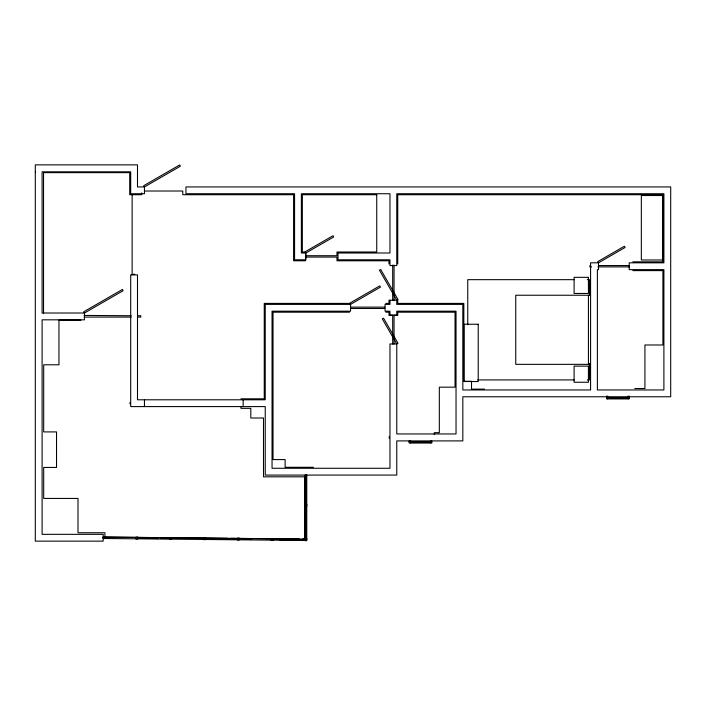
<?xml version="1.0" encoding="UTF-8"?>
<svg xmlns="http://www.w3.org/2000/svg" width="706" height="706" viewBox="0 0 706 706"><rect width="100%" height="100%" fill="white"/><g stroke="black" fill="none" stroke-linecap="round" stroke-linejoin="round"><path stroke-width="1.06" d="M305.901 540.496L305.919 539.066L103.085 537.054L103.076 538.484L305.901 540.461M396.763 300.218L398.007 299.503L380.684 269.489L379.44 270.204L396.763 300.218L396.763 304.392L462.827 304.392L462.827 389.959L590.578 389.959L590.578 262.817L598.511 262.817L625.092 247.479L624.369 246.235L597.797 261.582L598.511 262.817L598.511 269.621L597.382 269.621L597.382 389.959L663.896 389.959L663.896 269.621L629.205 269.621L629.205 262.817L663.896 262.817L663.896 193.735L396.763 193.735L396.763 265.562L389.968 265.562L389.968 259.799L338.006 259.799L338.006 252.995L389.968 252.995L389.968 193.735L301.374 193.735L301.374 252.995L305.919 252.995L333.709 236.951L332.994 235.716L305.204 251.751L305.919 252.995L305.919 259.799L294.57 259.799L294.57 193.735L185.952 193.735L185.952 186.931L670.7 186.931L670.7 396.763L462.827 396.763L462.827 440.906L396.763 440.906L396.763 475.076L265.244 475.076L265.244 406.594L130.689 406.594L130.689 274.916L137.494 274.916L137.494 399.79L265.244 399.79L265.244 304.392L350.555 304.392L380.455 287.13L379.74 285.895L349.841 303.156L350.555 304.392L350.555 311.196L272.048 311.196L272.048 468.272L389.968 468.272L389.968 343.954L396.763 343.954L398.007 343.24L383.543 318.185L382.299 318.9L396.763 343.954L396.763 433.952L456.032 433.952L456.032 311.196L396.763 311.196L396.763 315.017L389.968 315.017L389.968 311.196L385.088 311.196L385.088 304.392L389.968 304.392L389.968 300.218M144.898 191.017L182.775 191.017L182.775 194.715L293.59 194.715L293.59 260.779L305.53 260.779L305.53 257.072L336.974 257.072L336.974 260.779L388.98 260.779L388.98 263.956M632.832 261.838L662.916 261.838L662.916 194.715L397.752 194.715L397.752 263.956M598.706 265.544L629.523 265.544M591.593 266.903L589.898 266.903L589.898 265.544M597.929 266.903L629.558 266.903M632.832 270.61L662.916 270.61L662.916 344.987L644.922 344.987L644.922 388.529L634.791 388.529M133.416 274.237L134.775 274.237M574.146 279.664L467.751 279.664L467.751 324.839M587.304 279.664L589.501 279.664L589.501 295.09M590.578 295.24L515.742 295.24L515.742 364.349L590.578 364.349M349.523 303.412L264.256 303.412L264.256 398.811L240.975 398.811M385.803 303.412L388.98 303.412L388.98 300.235L397.752 300.235L397.752 303.412L463.816 303.412L463.816 381.266L471.52 381.266L471.52 389.13L484.528 389.13M350.626 307.119L384.708 307.119M350.626 308.478L384.708 308.478M349.523 312.184L273.028 312.184L273.028 459.58L285.118 459.58L285.118 467.293L313.393 467.293M385.803 312.184L388.98 312.184L388.98 315.353L392.686 315.353L392.686 344.034M84.155 315.432L131.228 315.732M137.785 315.732L140.794 315.732L140.794 317.091L137.785 317.091M84.164 317.091L131.228 317.091M80.881 320.197L58.96 320.197L58.96 364.79L43.693 364.79L43.693 431.913L56.542 431.913L56.542 467.443L43.693 467.443L43.693 498.436L78.004 498.436L78.004 532.748L104.92 532.748L104.92 537.107M477.627 379.925L574.146 379.925M587.304 379.925L589.501 379.925L589.501 363.396M607.654 397.716L628.075 397.716M606.578 398.555L629.152 398.555M409.198 441.232L410.265 441.232M410.265 441.788L430.695 441.788M409.198 442.618L431.772 442.618M103.085 537.081L157.103 537.619M159.785 537.645L227.817 538.325M230.959 538.351L299.309 539.031M302.433 539.066L304.815 539.084M103.085 537.548L109.695 537.619M160.403 538.122L181.345 538.325M230.95 538.819L251.901 539.031M302.609 539.534L304.815 539.552M137.246 538.316L158.197 538.528M208.905 539.031L229.847 539.243M279.452 539.728L301.497 539.949M629.152 396.048L629.152 398.828L606.578 398.828L606.578 396.048M628.075 396.048L628.075 398.828M607.654 396.048L607.654 398.828M588.425 295.24L588.425 364.349M434.331 434.675L434.331 432.672L439.326 432.672L439.326 387.17L455.043 387.17L455.043 312.184L397.752 312.184L397.752 315.353L394.045 315.353L394.045 344.034M431.772 440.959L431.772 442.891L409.198 442.891L409.198 440.959M430.695 441.038L430.695 442.891M410.265 441.038L410.265 442.891M394.045 265.059L394.045 300.235M392.686 265.059L392.686 300.235M389.209 436.679L389.209 438.188M306.625 474.917L306.625 539.781L305.195 539.781L305.23 474.917M306.598 474.917L306.598 504.605M306.598 506.802L306.598 538.678M306.13 474.917L306.13 504.605M306.13 506.802L306.13 538.678M304.621 539.084L304.621 476.815L263.506 476.815L263.506 418.005L250.806 418.005L250.806 408.333L240.975 408.333L240.975 406.55M243.146 399.79L243.146 406.594M144.456 399.79L144.456 406.594M141.65 192.862L141.65 194.715L129.71 194.715L129.71 172.643L43.543 172.643L43.543 313.243M132.137 194.715L132.137 274.828M130.01 402.508L130.01 403.867M103.976 536.869L103.976 538.66M35.3 171.814L35.3 541.14L103.182 541.14L103.182 534.336L42.104 534.336L42.104 319.818L84.473 319.818L84.473 313.014L83.758 311.77L122.412 289.451L123.126 290.695L84.473 313.014L42.104 313.014L42.104 171.814L130.689 171.814L130.689 193.735L144.456 193.735L144.456 186.931L143.742 185.687L179.677 164.939L180.392 166.184L144.456 186.931L137.494 186.931L137.494 164.86L35.3 164.86L35.3 171.814M376.739 194.715L302.353 194.715L302.353 252.016L305.53 252.016L305.53 255.713L336.974 255.713L336.974 252.016L376.739 252.016L376.739 194.715M662.819 195.527L641.339 195.527L641.339 259.985L662.819 259.985L662.819 195.527M588.425 277.334L574.102 277.334L574.102 293.449L588.425 293.449L588.425 277.334M478.227 324.239L463.904 324.239L463.904 381.531L478.227 381.531L478.227 324.239M588.425 366.132L574.102 366.132L574.102 382.255L588.425 382.255L588.425 366.132M306.81 504.808L305.018 504.808L305.018 506.599L306.81 506.599L306.81 504.808M137.785 537.204L135.993 537.204L135.993 538.996L137.785 538.996L137.785 537.204M171.584 537.54L169.793 537.54L169.793 539.331L171.584 539.331L171.584 537.54M205.393 537.875L203.602 537.875L203.602 539.666L205.393 539.666L205.393 537.875M239.193 538.21L237.41 538.21L237.41 540.002L239.193 540.002L239.193 538.21M273.001 538.546L271.21 538.546L271.21 540.337L273.001 540.337L273.001 538.546M306.81 538.881L305.018 538.881L305.018 540.672L306.81 540.672L306.81 538.881"/></g></svg>
